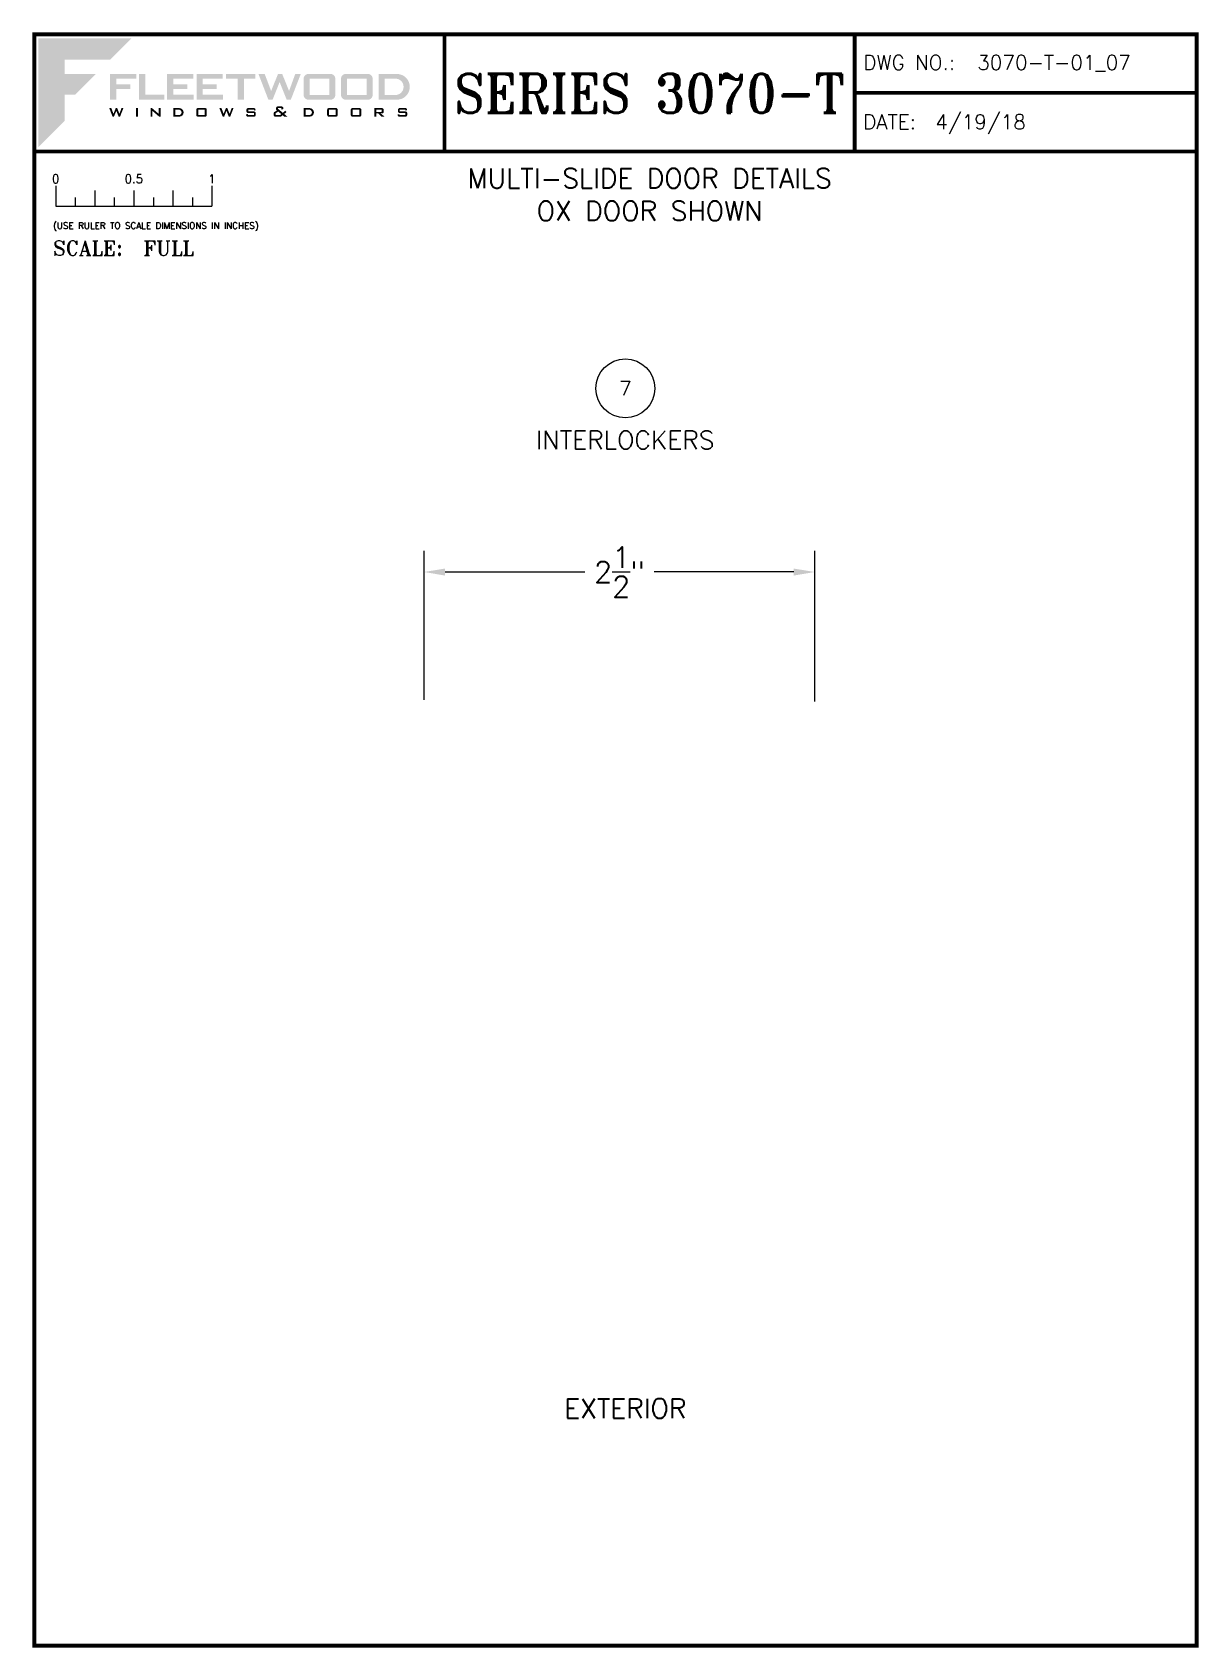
# Paper-space layout 'DETAIL 7' of a CAD drawing. Extents: x 0.3 to 7.8, y 0.1 to 10.4.
import ezdxf
from ezdxf.enums import TextEntityAlignment as Align

# ---------------------------------------------------------------- set-up
doc = ezdxf.new("R2010")
doc.units = 0
doc.header["$LTSCALE"] = 0.25
doc.header["$MEASUREMENT"] = 0
doc.layers.get('0').update_dxf_attribs({"linetype": 'CONTINUOUS'})
doc.layers.get('DEFPOINTS').update_dxf_attribs({"color": 1, "linetype": 'CONTINUOUS'})
for name, color, linetype in [('DIM', 7, 'CONTINUOUS'), ('TEXT', 7, 'CONTINUOUS'), ('TITLE-BLOCK', 7, 'CONTINUOUS')]:
    doc.layers.add(name, color=color, linetype=linetype)
doc.layers.add('VP', color=40, linetype='CONTINUOUS', plot=False)
doc.layers.get('VP').off()
doc.styles.add('ROMANS', font='romans')
doc.styles.add('ROMANT', font='romant')
doc.styles.add('SIMPLEX-094', font='simplex.shx', dxfattribs={"height": 0.094})
doc.styles.get("Standard").update_dxf_attribs({"font": 'simplex.shx'})
doc.dimstyles.new('FULL SCALE', dxfattribs={"dimscale": 0.75, "dimtxt": 0.18, "dimasz": 0.18, "dimexe": 0.18, "dimexo": 0.125, "dimgap": 0.09, "dimtad": 0, "dimtih": 1, "dimtoh": 1, "dimdec": 4, "dimzin": 0, "dimdsep": 46, "dimlunit": 4, "dimtxsty": 'Standard', "dimcen": 0.09, "dimadec": 0, "dimazin": 0, "dimtfac": 1, "dimtdec": 4, "dimtofl": 0, "dimtmove": 0, "dimatfit": 3, "dimfxl": 1, "dimtolj": 1, "dimtzin": 0, "dimarcsym": 0})

# ---------------------------------------------------------------- blocks, each defined once
blk = doc.blocks.new('Fleetwood_Logo_6-10-15')
at = {"true_color": 0x144494}
h = blk.add_hatch(color=154, dxfattribs=at)
h.dxf.hatch_style = 1
h.paths.add_polyline_path([(0.2526, -0.0017), (0.0019, -0.0017), (0.0019, -0.2942), (0.0725, -0.2236), (0.0725, -0.1535), (0.1007, -0.1535), (0.1567, -0.0976), (0.0725, -0.0976), (0.0725, -0.0596), (0.1946, -0.0596)])
at = {"true_color": 0x656b6f}
h = blk.add_hatch(color=251, dxfattribs=at)
h.dxf.hatch_style = 1
h.paths.add_polyline_path([(0.2487, -0.1256), (0.2112, -0.1256), (0.2112, -0.1102), (0.2647, -0.1102), (0.2647, -0.0976), (0.1946, -0.0976), (0.1946, -0.1667), (0.2112, -0.1667), (0.2112, -0.1377), (0.2487, -0.1377)])
h = blk.add_hatch(color=251, dxfattribs=at)
h.dxf.hatch_style = 1
h.paths.add_polyline_path([(0.2886, -0.0976), (0.272, -0.0976), (0.272, -0.1667), (0.3401, -0.1667), (0.3401, -0.1535), (0.2886, -0.1535)])
h = blk.add_hatch(color=251, dxfattribs=at)
h.dxf.hatch_style = 1
h.paths.add_polyline_path([(0.4175, -0.0976), (0.3474, -0.0976), (0.3474, -0.1667), (0.4185, -0.1667), (0.4185, -0.1534), (0.364, -0.1534), (0.364, -0.1377), (0.4015, -0.1377), (0.4015, -0.1256), (0.364, -0.1256), (0.364, -0.1102), (0.4175, -0.1102)])
h = blk.add_hatch(color=251, dxfattribs=at)
h.dxf.hatch_style = 1
h.paths.add_polyline_path([(0.4965, -0.0976), (0.4264, -0.0976), (0.4264, -0.1667), (0.4975, -0.1667), (0.4975, -0.1534), (0.443, -0.1534), (0.443, -0.1377), (0.4804, -0.1377), (0.4804, -0.1256), (0.443, -0.1256), (0.443, -0.1102), (0.4965, -0.1102)])
h = blk.add_hatch(color=251, dxfattribs=at)
h.dxf.hatch_style = 1
h.paths.add_polyline_path([(0.5842, -0.0976), (0.5054, -0.0976), (0.5054, -0.1102), (0.5365, -0.1102), (0.5365, -0.1667), (0.5531, -0.1667), (0.5531, -0.1102), (0.5842, -0.1102)])
h = blk.add_hatch(color=251, dxfattribs=at)
h.dxf.hatch_style = 1
h.paths.add_polyline_path([(0.6089, -0.0976), (0.5921, -0.0976), (0.6188, -0.1667), (0.63, -0.1667), (0.6489, -0.1192), (0.6679, -0.1667), (0.6789, -0.1667), (0.7056, -0.0976), (0.6908, -0.0976), (0.6742, -0.1433), (0.6558, -0.0976), (0.6446, -0.0976), (0.6261, -0.1433)])
h = blk.add_hatch(color=251, dxfattribs=at)
h.dxf.hatch_style = 1
h.paths.add_polyline_path([(0.7853, -0.0976), (0.726, -0.0976, 0.414214), (0.7133, -0.1102), (0.7133, -0.154, 0.414214), (0.726, -0.1667), (0.7853, -0.1667, 0.414214), (0.798, -0.154), (0.798, -0.1102, 0.414214)])
h.paths.add_polyline_path([(0.7819, -0.1102), (0.7819, -0.154), (0.7294, -0.154), (0.7294, -0.1102)], flags=16)
h = blk.add_hatch(color=251, dxfattribs=at)
h.dxf.hatch_style = 1
h.paths.add_polyline_path([(0.8856, -0.0976), (0.8262, -0.0976, 0.414214), (0.8136, -0.1102), (0.8136, -0.154, 0.414214), (0.8262, -0.1667), (0.8856, -0.1667, 0.414214), (0.8982, -0.154), (0.8982, -0.1102, 0.414214)])
h.paths.add_polyline_path([(0.8822, -0.1102), (0.8822, -0.154), (0.8296, -0.154), (0.8296, -0.1102)], flags=16)
h = blk.add_hatch(color=251, dxfattribs=at)
h.dxf.hatch_style = 1
h.paths.add_polyline_path([(0.9632, -0.0976), (0.914, -0.0976), (0.914, -0.1667), (0.9632, -0.1667, 1)])
h.paths.add_polyline_path([(0.9301, -0.1102), (0.9593, -0.1102, -1), (0.9593, -0.154), (0.9301, -0.154)], flags=16)
h = blk.add_hatch(color=7)
h.dxf.hatch_style = 1
h.paths.add_polyline_path([(0.2301, -0.1891), (0.2251, -0.1891), (0.2196, -0.2043), (0.2134, -0.1891), (0.2097, -0.1891), (0.2035, -0.2043), (0.1978, -0.1891), (0.1922, -0.1891), (0.2011, -0.2121), (0.2048, -0.2121), (0.2112, -0.1963), (0.2175, -0.2121), (0.2212, -0.2121)])
h = blk.add_hatch(color=7)
h.dxf.hatch_style = 1
h.paths.add_polyline_path([(0.2691, -0.1891), (0.2637, -0.1891), (0.2637, -0.2118), (0.2637, -0.2121), (0.2691, -0.2121)])
h = blk.add_hatch(color=7)
h.dxf.hatch_style = 1
h.paths.add_polyline_path([(0.3077, -0.1964), (0.3259, -0.2121), (0.3298, -0.2121), (0.3298, -0.1891), (0.325, -0.1891), (0.325, -0.2047), (0.3067, -0.1891), (0.3029, -0.1891), (0.3029, -0.2121), (0.3077, -0.2121)])
h = blk.add_hatch(color=7)
h.dxf.hatch_style = 1
h.paths.add_polyline_path([(0.3801, -0.1891), (0.3637, -0.1891), (0.3637, -0.2121), (0.3801, -0.2121, 1)])
h.paths.add_polyline_path([(0.3691, -0.2079), (0.3691, -0.1933), (0.3788, -0.1933, -1), (0.3788, -0.2079)], flags=16)
h = blk.add_hatch(color=7)
h.dxf.hatch_style = 1
h.paths.add_polyline_path([(0.4537, -0.2079), (0.4537, -0.1933, 0.414214), (0.4495, -0.1891), (0.4297, -0.1891, 0.414214), (0.4255, -0.1933), (0.4255, -0.2079, 0.414214), (0.4297, -0.2121), (0.4495, -0.2121, 0.414214)])
h.paths.add_polyline_path([(0.4308, -0.2079), (0.4308, -0.1933), (0.4484, -0.1933), (0.4484, -0.2079)], flags=16)
h = blk.add_hatch(color=7)
h.dxf.hatch_style = 1
h.paths.add_polyline_path([(0.5253, -0.1891), (0.5203, -0.1891), (0.5148, -0.2043), (0.5087, -0.1891), (0.5049, -0.1891), (0.4988, -0.2043), (0.493, -0.1891), (0.4874, -0.1891), (0.4963, -0.2121), (0.5001, -0.2121), (0.5064, -0.1963), (0.5127, -0.2121), (0.5164, -0.2121)])
h = blk.add_hatch(color=7)
h.dxf.hatch_style = 1
h.paths.add_polyline_path([(0.5801, -0.1891), (0.5643, -0.1891, 0.414214), (0.56, -0.1933), (0.56, -0.1981, 0.414214), (0.5643, -0.2024), (0.58, -0.2024), (0.58, -0.2078), (0.5637, -0.2078), (0.5637, -0.2052), (0.5591, -0.2062), (0.5591, -0.2078, 0.414214), (0.5634, -0.2121), (0.5805, -0.2121, 0.414214), (0.5848, -0.2078), (0.5848, -0.2024, 0.414214), (0.5805, -0.1982), (0.5648, -0.1982), (0.5648, -0.193), (0.5798, -0.193), (0.5798, -0.1958), (0.5843, -0.1948), (0.5843, -0.1933, 0.414214)])
h = blk.add_hatch(color=7)
h.dxf.hatch_style = 1
h.paths.add_polyline_path([(0.645, -0.1913, -0.222262), (0.6447, -0.1906), (0.6447, -0.1892), (0.6535, -0.1892), (0.6535, -0.193), (0.6587, -0.1918), (0.6587, -0.189, 0.414214), (0.6544, -0.1847), (0.6437, -0.1847, 0.414214), (0.6394, -0.189), (0.6394, -0.1922, 0.222262), (0.6407, -0.1948), (0.6415, -0.1955), (0.6345, -0.1998, 0.260684), (0.6329, -0.2027), (0.6329, -0.2078, 0.414214), (0.6372, -0.2121), (0.6514, -0.2121, 0.17577), (0.6536, -0.2113), (0.657, -0.2085), (0.6614, -0.2121), (0.6699, -0.2121), (0.6613, -0.2049), (0.6676, -0.1997), (0.6637, -0.1964), (0.6574, -0.2017)])
h.paths.add_polyline_path([(0.6532, -0.2052), (0.6509, -0.2072, -0.17577), (0.6502, -0.2074), (0.6382, -0.2074), (0.6382, -0.2033, -0.260684), (0.6387, -0.2025), (0.6451, -0.1985)], flags=16)
h = blk.add_hatch(color=7)
h.dxf.hatch_style = 1
h.paths.add_polyline_path([(0.7294, -0.1891), (0.713, -0.1891), (0.713, -0.2121), (0.7294, -0.2121, 1)])
h.paths.add_polyline_path([(0.7184, -0.2079), (0.7184, -0.1933), (0.7281, -0.1933, -1), (0.7281, -0.2079)], flags=16)
h = blk.add_hatch(color=7)
h.dxf.hatch_style = 1
h.paths.add_polyline_path([(0.8045, -0.2079), (0.8045, -0.1933, 0.414214), (0.8003, -0.1891), (0.7805, -0.1891, 0.414214), (0.7763, -0.1933), (0.7763, -0.2079, 0.414214), (0.7805, -0.2121), (0.8003, -0.2121, 0.414214)])
h.paths.add_polyline_path([(0.7816, -0.2079), (0.7816, -0.1933), (0.7992, -0.1933), (0.7992, -0.2079)], flags=16)
h = blk.add_hatch(color=7)
h.dxf.hatch_style = 1
h.paths.add_polyline_path([(0.8678, -0.2079), (0.8678, -0.1933, 0.414214), (0.8636, -0.1891), (0.8438, -0.1891, 0.414214), (0.8396, -0.1933), (0.8396, -0.2079, 0.414214), (0.8438, -0.2121), (0.8636, -0.2121, 0.414214)])
h.paths.add_polyline_path([(0.8449, -0.2079), (0.8449, -0.1933), (0.8624, -0.1933), (0.8624, -0.2079)], flags=16)
h = blk.add_hatch(color=7)
h.dxf.hatch_style = 1
h.paths.add_polyline_path([(0.9277, -0.1993), (0.9277, -0.1933, 0.414214), (0.9235, -0.1891), (0.9028, -0.1891), (0.9028, -0.2121), (0.9082, -0.2121), (0.9082, -0.2035), (0.9131, -0.2035), (0.9224, -0.2121), (0.9303, -0.2121), (0.9197, -0.2035), (0.9235, -0.2035, 0.414214)])
h.paths.add_polyline_path([(0.9082, -0.1993), (0.9082, -0.1933), (0.9214, -0.1933, -0.414214), (0.9224, -0.1943), (0.9224, -0.1983, -0.414214), (0.9214, -0.1993)], flags=16)
h = blk.add_hatch(color=7)
h.dxf.hatch_style = 1
h.paths.add_polyline_path([(0.9867, -0.1982), (0.971, -0.1982), (0.971, -0.193), (0.9859, -0.193), (0.9859, -0.1958), (0.9905, -0.1948), (0.9905, -0.1933, 0.414214), (0.9863, -0.1891), (0.9705, -0.1891, 0.414214), (0.9662, -0.1933), (0.9662, -0.1981, 0.414214), (0.9705, -0.2024), (0.9862, -0.2024), (0.9862, -0.2078), (0.9699, -0.2078), (0.9699, -0.2052), (0.9653, -0.2062), (0.9653, -0.2078, 0.414214), (0.9696, -0.2121), (0.9867, -0.2121, 0.414214), (0.991, -0.2078), (0.991, -0.2024, 0.414214)])
blk = doc.blocks.new('A-SIZE_P')
at = {"const_width": 0.025}
blk.add_lwpolyline([(0.313, 0.125), (7.751, 0.125), (7.751, 10.437), (0.313, 10.437)], close=True, dxfattribs=at)
for points in [[(2.938, 10.437), (2.938, 9.687)], [(5.563, 10.437), (5.563, 9.687)], [(5.563, 10.062), (7.751, 10.062)], [(0.313, 9.687), (7.751, 9.687)]]:
    blk.add_lwpolyline(points, dxfattribs=at)
at = {"xscale": 2.387023416083395, "yscale": 2.387023416083395, "zscale": 2.387023416083395}
blk.add_blockref('Fleetwood_Logo_6-10-15', (0.334, 10.416), dxfattribs=at)
for s, style, p in [('DWG NO.:', 'SIMPLEX-094', (5.617, 10.209)), ('DATE:', 'SIMPLEX-094', (5.616, 9.829)), ('SCALE:', 'ROMANT', (0.433, 9.022))]:
    blk.add_text(s, height=0.094, dxfattribs=dict(style=style)).set_placement(p)
for tag, p, style in [('DWG_NO', (6.346, 10.209), 'SIMPLEX-094'), ('DATE', (6.077, 9.829), 'SIMPLEX-094'), ('SCALE', (1.011, 9.02), 'ROMANT')]:
    blk.add_attdef(tag, p, '', height=0.094, dxfattribs=dict(style=style))
for tag, height, style, width, p, p2 in [('DWG_NO_F', 0.094, 'SIMPLEX-094', 1.745692, (6.347, 10.209), (7.683, 10.209)), ('PRODUCT', 0.25, 'ROMANT', 1.390728, (3.001, 9.934), (5.5, 9.934))]:
    blk.add_attdef(tag, text='', height=height, dxfattribs=dict(style=style, width=width)).set_placement(p, p2, align=Align.FIT)
blk = doc.blocks.new('sectball')
blk.add_circle((0, 0), 0.125)
blk.add_attdef('NO', text='', height=0.062).set_placement((0, 0), align=Align.MIDDLE_CENTER)
for tag, p in [('LINE1', (0, -0.2588)), ('LINE2', (0, -0.3864)), ('LINE3', (0, -0.5214))]:
    blk.add_attdef(tag, text='', height=0.078).set_placement(p, align=Align.CENTER)
blk = doc.blocks.new('Full')
for p, q in [((0.137, -0.219), (0.137, -0.35)), ((0.262, -0.294), (0.262, -0.35)), ((0.387, -0.249), (0.387, -0.35)), ((0.512, -0.294), (0.512, -0.35)), ((0.637, -0.249), (0.637, -0.35)), ((0.762, -0.294), (0.762, -0.35)), ((0.887, -0.249), (0.887, -0.35)), ((1.012, -0.294), (1.012, -0.35)), ((1.137, -0.219), (1.137, -0.35)), ((0.137, -0.35), (1.137, -0.35))]:
    blk.add_line(p, q)
for s, p in [('0', (0.137, -0.219)), ('0.5', (0.637, -0.219)), ('1', (1.137, -0.219))]:
    blk.add_text(s, height=0.055).set_placement(p, align=Align.BOTTOM_CENTER)
at = {"style": 'ROMANS'}
blk.add_text('(USE RULER TO SCALE DIMENSIONS IN INCHES)', height=0.04115, dxfattribs=at).set_placement((0.12, -0.495))
blk = doc.blocks.new('*D80')
at = {"layer": 'DEFPOINTS', "color": 0}
for p in [(2.807, 6.996), (2.807, 6.086), (5.307, 6.074)]:
    blk.add_point(p, dxfattribs=at)
at = {"layer": 'DIM', "color": 0, "lineweight": -2}
for p, q in [((2.807, 6.179), (2.807, 7.131)), ((5.307, 6.167), (5.307, 7.131)), ((2.942, 6.996), (3.835, 6.996)), ((5.172, 6.996), (4.279, 6.996))]:
    blk.add_line(p, q, dxfattribs=at)
at = {"layer": 'DIM', "color": 0}
for points in [[(2.942, 7.018), (2.942, 6.973), (2.807, 6.996)], [(5.172, 7.018), (5.172, 6.973), (5.307, 6.996)]]:
    blk.add_solid(points, dxfattribs=at)
at = {"layer": 'DIM', "color": 0, "insert": (4.057, 6.996), "char_height": 0.135, "attachment_point": 5}
blk.add_mtext('\\A1;2{\\H1.000000x;\\S1/2;}"', dxfattribs=at)

psp = doc.layouts.new('DETAIL 7')

# ---------------------------------------------------------------- block references
at = {"layer": 'TEXT', "xscale": 1.504, "yscale": 1.504, "zscale": 1.504}
psp.add_blockref('sectball', (4.095, 8.171), dxfattribs=at).add_auto_attribs({'NO': '7', 'LINE1': 'INTERLOCKERS'})
at = {"layer": 'TITLE-BLOCK'}
ref = psp.add_blockref('A-SIZE_P', (0, 0), dxfattribs=at)
ref.add_attrib('DATE', '4/19/18', (6.07741, 9.82884), dxfattribs={"layer": '0', "height": 0.094, "style": 'SIMPLEX-094'})
ref.add_attrib('SCALE', 'FULL', (1.01101, 9.02035), dxfattribs={"layer": '0', "height": 0.094, "style": 'ROMANT'})
ref.add_attrib('PRODUCT', 'SERIES 3070-T', dxfattribs={"layer": '0', "height": 0.25, "style": 'ROMANT', "width": 0.807692}).set_placement((3.0005, 9.93352), (5.5005, 9.93352), align=Align.FIT)
ref.add_attrib('DWG_NO', '3070-T-01_07', (6.34634, 10.20879), dxfattribs={"layer": '0', "height": 0.094, "style": 'SIMPLEX-094'})
psp.add_blockref('Full', (0.313, 9.687), dxfattribs=at)

# ---------------------------------------------------------------- texts
at = {"layer": 'TEXT'}
psp.add_text('EXTERIOR', height=0.125, dxfattribs=at).set_placement((4.095, 1.58081), align=Align.CENTER)
at = {"layer": 'TEXT', "insert": (4.2505, 9.41101), "char_height": 0.125, "width": 2.875, "attachment_point": 5}
psp.add_mtext('MULTI-SLIDE DOOR DETAILS\\POX DOOR SHOWN', dxfattribs=at)

# ---------------------------------------------------------------- dimensions: what is measured, and where the dimension line sits
at = {"layer": 'DIM'}
dim = psp.add_linear_dim(base=(2.80688, 6.99556), p1=(5.30687, 6.07357), p2=(2.80688, 6.08557), dimstyle='FULL SCALE', dxfattribs=at)
dim.commit()
dim.dimension.update_dxf_attribs({"geometry": '*D80', "text_midpoint": (4.05687, 6.99556)})

# ---------------------------------------------------------------- viewports
at = {"layer": 'VP'}
psp.add_viewport(center=(4.07703, 4.38945), size=(3.8412, 4.578377), view_center_point=(11.60232, 5.57547), view_height=4.578378, dxfattribs=at)

doc.saveas('drawing.dxf')
